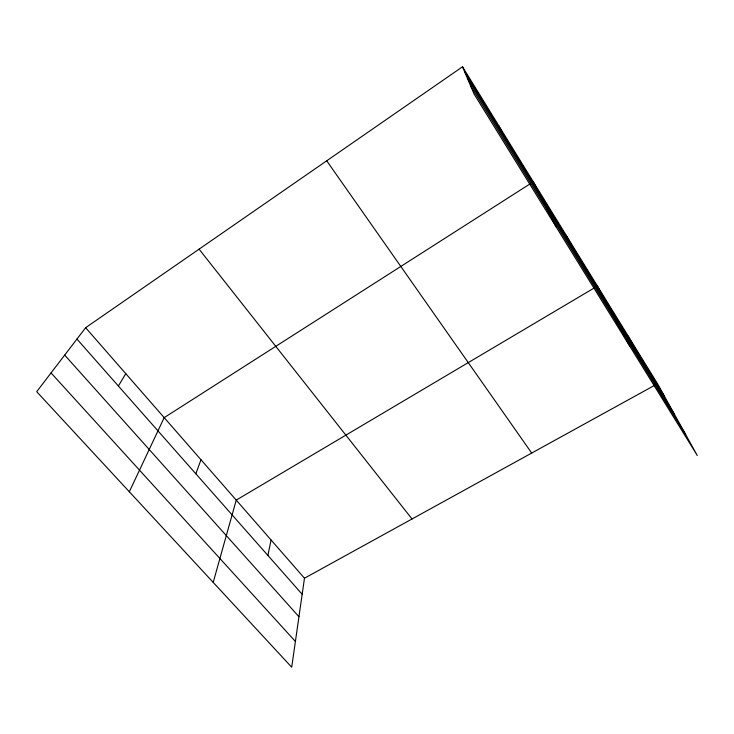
<?xml version="1.0" encoding="UTF-8"?>
<svg xmlns="http://www.w3.org/2000/svg" width="734" height="734" viewBox="0 0 734 734"><rect width="100%" height="100%" fill="white"/><g stroke="black" fill="none" stroke-linecap="round" stroke-linejoin="round"><path stroke-width="1.1" d="M85.63 327.703L304.472 578.227L291.71 667.215L36.7 391.681L85.63 327.703L462.512 66.785L657.517 383.744L697.3 455.53L474.072 93.998L462.512 66.785M267.892 555.427L271.066 539.985M213.209 582.392L236.238 500.111L594.476 287.82M195.84 473.788L200.969 459.741M129.331 491.771L164.187 417.637L530.425 183.647M118.376 386.011L125.78 373.661M304.472 578.227L654.508 385.405M51.05 372.927L295.407 641.461M64.684 355.091L298.949 616.725M76.942 339.062L302.169 594.274M199.088 249.156L412.031 518.975M326.713 160.801L531.7 453.052M467.402 78.281L674.564 414.499M470.632 85.896L685.648 434.51M464.53 71.528L664.591 396.507M628.176 336.062L634.598 347.797M597.421 286.077L629.671 345.989M566.125 235.192L571.043 244.55M533.288 181.812L556.344 227.256M498.79 125.753L501.873 132.193"/></g></svg>
